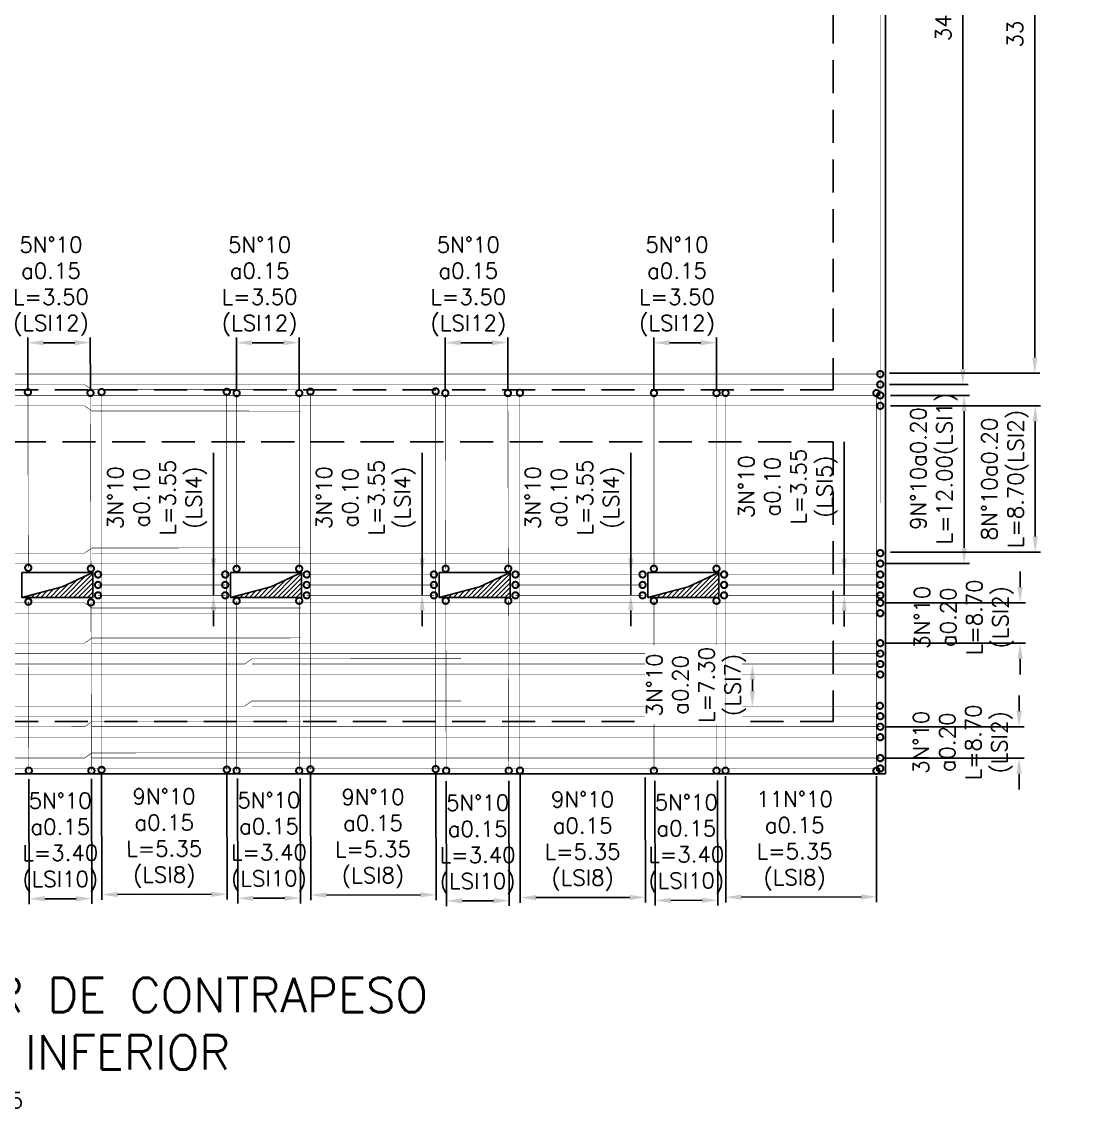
# Model space of a CAD drawing. Header units: metres. Extents: x 1080427 to 1081241, y 976768 to 977288.
# Drawn here: x 1080699.61 to 1080709.88, y 977027.62 to 977038.03 of the extents above; entities that cross this region are included whole.
import ezdxf

# ---------------------------------------------------------------- set-up
doc = ezdxf.new("R2010")
doc.units = ezdxf.units.M
doc.header["$LTSCALE"] = 25.4
doc.linetypes.add('DASHED2', pattern=[0.375, 0.25, -0.125])
doc.linetypes.add('HIDDEN', pattern=[0.375, 0.25, -0.125])
for name, color, linetype in [('CONTRAPESO', 3, 'Continuous'), ('DIMCONTRAPESO', 1, 'Continuous'), ('PROY', 9, 'HIDDEN'), ('REF', 6, 'Continuous'), ('REF H', 6, 'Continuous'), ('REGL175', 7, 'Continuous')]:
    doc.layers.add(name, color=color, linetype=linetype)
doc.layers.add('COTA', color=1, linetype='Continuous', lineweight=30)
doc.styles.add('romans', font='romans.shx')
doc.dimstyles.new('Copy 75', dxfattribs={"dimtxt": 0.15, "dimasz": 0.15, "dimexe": 0.05, "dimexo": 0.05, "dimgap": 0.05, "dimtad": 1, "dimzin": 0, "dimdsep": 46, "dimtxsty": 'romans', "dimcen": 0.002, "dimclrd": 1, "dimclre": 1, "dimclrt": 3, "dimadec": 4, "dimazin": 0, "dimtfac": 1, "dimtofl": 0, "dimtmove": 1, "dimatfit": 3, "dimfxl": 1, "dimtolj": 1, "dimtzin": 0, "dimarcsym": 1})

# ---------------------------------------------------------------- blocks, each defined once
blk = doc.blocks.new('*D385')
at = {"layer": 'Defpoints', "color": 0, "transparency": 16777216}
for p in [(1080707.853, 977044.18), (1080707.876, 977034.667), (1080709.317, 977034.667)]:
    blk.add_point(p, dxfattribs=at)
at = {"layer": 'DIMCONTRAPESO', "color": 1, "lineweight": -2, "transparency": 16777216}
for p, q in [((1080707.903, 977044.18), (1080709.368, 977044.18)), ((1080709.318, 977044.03), (1080709.317, 977034.817)), ((1080707.926, 977034.667), (1080709.367, 977034.667))]:
    blk.add_line(p, q, dxfattribs=at)
at = {"layer": 'DIMCONTRAPESO', "color": 1, "transparency": 16777216}
for points in [[(1080709.293, 977044.03), (1080709.343, 977044.03), (1080709.318, 977044.18)], [(1080709.292, 977034.817), (1080709.342, 977034.817), (1080709.317, 977034.667)]]:
    blk.add_solid(points, dxfattribs=at)
at = {"layer": 'DIMCONTRAPESO', "color": 3, "transparency": 16777216, "insert": (1080709.153, 977039.424), "char_height": 0.15, "attachment_point": 5, "rotation": 89.993, "style": 'romans'}
blk.add_mtext('\\A1;33 N°8 a 0.30 L=12.00 (LSI14)', dxfattribs=at)
blk = doc.blocks.new('*D386')
at = {"layer": 'Defpoints', "color": 0, "transparency": 16777216}
for p in [(1080707.853, 977044.28), (1080707.876, 977034.558), (1080708.628, 977034.558)]:
    blk.add_point(p, dxfattribs=at)
at = {"layer": 'DIMCONTRAPESO', "color": 1, "lineweight": -2, "transparency": 16777216}
for p, q in [((1080707.903, 977044.28), (1080708.679, 977044.28)), ((1080708.629, 977044.13), (1080708.628, 977034.708)), ((1080707.926, 977034.558), (1080708.678, 977034.558))]:
    blk.add_line(p, q, dxfattribs=at)
at = {"layer": 'DIMCONTRAPESO', "color": 1, "transparency": 16777216}
for points in [[(1080708.604, 977044.13), (1080708.654, 977044.13), (1080708.629, 977044.28)], [(1080708.603, 977034.708), (1080708.653, 977034.708), (1080708.628, 977034.558)]]:
    blk.add_solid(points, dxfattribs=at)
at = {"layer": 'DIMCONTRAPESO', "color": 3, "transparency": 16777216, "insert": (1080708.465, 977039.419), "char_height": 0.15, "attachment_point": 5, "rotation": 89.993, "style": 'romans'}
blk.add_mtext('\\A1;34 N°8 a 0.30 L=8.25 (LSI15)', dxfattribs=at)
blk = doc.blocks.new('*D397')
at = {"layer": 'Defpoints', "color": 0, "transparency": 16777216}
for p in [(1080707.837, 977031.279), (1080709.167, 977031.279), (1080707.827, 977030.979)]:
    blk.add_point(p, dxfattribs=at)
at = {"layer": 'DIMCONTRAPESO', "color": 1, "lineweight": -2, "transparency": 16777216}
for p, q in [((1080709.167, 977031.429), (1080709.167, 977031.579)), ((1080707.887, 977031.279), (1080709.217, 977031.279)), ((1080707.877, 977030.979), (1080709.217, 977030.979)), ((1080709.167, 977030.829), (1080709.167, 977030.679))]:
    blk.add_line(p, q, dxfattribs=at)
at = {"layer": 'DIMCONTRAPESO', "color": 1, "transparency": 16777216}
for points in [[(1080709.142, 977031.429), (1080709.192, 977031.429), (1080709.167, 977031.279)], [(1080709.142, 977030.829), (1080709.192, 977030.829), (1080709.167, 977030.979)]]:
    blk.add_solid(points, dxfattribs=at)
at = {"layer": 'DIMCONTRAPESO', "color": 3, "transparency": 16777216, "insert": (1080708.628, 977031.129), "char_height": 0.15, "attachment_point": 5, "rotation": 90, "style": 'romans'}
blk.add_mtext('\\A1;3N°10\\Pa0.20\\PL=8.70\\P(LSI2)', dxfattribs=at)
blk = doc.blocks.new('*D378')
at = {"layer": 'Defpoints', "color": 0, "transparency": 16777216}
for p in [(1080701.446, 977032.743), (1080701.446, 977032.743), (1080701.446, 977032.543)]:
    blk.add_point(p, dxfattribs=at)
at = {"layer": 'DIMCONTRAPESO', "color": 1, "lineweight": -2, "transparency": 16777216}
for p, q in [((1080701.446, 977033.903), (1080701.446, 977032.743)), ((1080701.446, 977032.893), (1080701.446, 977033.043)), ((1080701.446, 977032.543), (1080701.446, 977032.743)), ((1080701.446, 977032.393), (1080701.446, 977032.243))]:
    blk.add_line(p, q, dxfattribs=at)
at = {"layer": 'DIMCONTRAPESO', "color": 1, "transparency": 16777216}
for points in [[(1080701.421, 977032.893), (1080701.471, 977032.893), (1080701.446, 977032.743)], [(1080701.421, 977032.393), (1080701.471, 977032.393), (1080701.446, 977032.543)]]:
    blk.add_solid(points, dxfattribs=at)
at = {"layer": 'DIMCONTRAPESO', "color": 3, "transparency": 16777216, "insert": (1080700.907, 977033.475), "char_height": 0.15, "attachment_point": 5, "rotation": 90, "style": 'romans'}
blk.add_mtext('\\A1;3N°10\\Pa0.10\\PL=3.55\\P(LSI4)', dxfattribs=at)
blk = doc.blocks.new('*D379')
at = {"layer": 'Defpoints', "color": 0, "transparency": 16777216}
for p in [(1080703.446, 977032.743), (1080703.446, 977032.743), (1080703.446, 977032.543)]:
    blk.add_point(p, dxfattribs=at)
at = {"layer": 'DIMCONTRAPESO', "color": 1, "lineweight": -2, "transparency": 16777216}
for p, q in [((1080703.446, 977033.903), (1080703.446, 977032.743)), ((1080703.446, 977032.893), (1080703.446, 977033.043)), ((1080703.446, 977032.543), (1080703.446, 977032.743)), ((1080703.446, 977032.393), (1080703.446, 977032.243))]:
    blk.add_line(p, q, dxfattribs=at)
at = {"layer": 'DIMCONTRAPESO', "color": 1, "transparency": 16777216}
for points in [[(1080703.421, 977032.893), (1080703.471, 977032.893), (1080703.446, 977032.743)], [(1080703.421, 977032.393), (1080703.471, 977032.393), (1080703.446, 977032.543)]]:
    blk.add_solid(points, dxfattribs=at)
at = {"layer": 'DIMCONTRAPESO', "color": 3, "transparency": 16777216, "insert": (1080702.907, 977033.475), "char_height": 0.15, "attachment_point": 5, "rotation": 90, "style": 'romans'}
blk.add_mtext('\\A1;3N°10\\Pa0.10\\PL=3.55\\P(LSI4)', dxfattribs=at)
blk = doc.blocks.new('*D380')
at = {"layer": 'Defpoints', "color": 0, "transparency": 16777216}
for p in [(1080705.446, 977032.743), (1080705.446, 977032.743), (1080705.446, 977032.543)]:
    blk.add_point(p, dxfattribs=at)
at = {"layer": 'DIMCONTRAPESO', "color": 1, "lineweight": -2, "transparency": 16777216}
for p, q in [((1080705.446, 977033.903), (1080705.446, 977032.743)), ((1080705.446, 977032.893), (1080705.446, 977033.043)), ((1080705.446, 977032.543), (1080705.446, 977032.743)), ((1080705.446, 977032.393), (1080705.446, 977032.243))]:
    blk.add_line(p, q, dxfattribs=at)
at = {"layer": 'DIMCONTRAPESO', "color": 1, "transparency": 16777216}
for points in [[(1080705.421, 977032.893), (1080705.471, 977032.893), (1080705.446, 977032.743)], [(1080705.421, 977032.393), (1080705.471, 977032.393), (1080705.446, 977032.543)]]:
    blk.add_solid(points, dxfattribs=at)
at = {"layer": 'DIMCONTRAPESO', "color": 3, "transparency": 16777216, "insert": (1080704.907, 977033.475), "char_height": 0.15, "attachment_point": 5, "rotation": 90, "style": 'romans'}
blk.add_mtext('\\A1;3N°10\\Pa0.10\\PL=3.55\\P(LSI4)', dxfattribs=at)
blk = doc.blocks.new('*D381')
at = {"layer": 'Defpoints', "color": 0, "transparency": 16777216}
for p in [(1080707.492, 977032.738), (1080707.492, 977032.738), (1080707.492, 977032.538)]:
    blk.add_point(p, dxfattribs=at)
at = {"layer": 'DIMCONTRAPESO', "color": 1, "lineweight": -2, "transparency": 16777216}
for p, q in [((1080707.492, 977034.008), (1080707.492, 977032.738)), ((1080707.492, 977032.888), (1080707.492, 977033.038)), ((1080707.492, 977032.538), (1080707.492, 977032.738)), ((1080707.492, 977032.388), (1080707.492, 977032.238))]:
    blk.add_line(p, q, dxfattribs=at)
at = {"layer": 'DIMCONTRAPESO', "color": 1, "transparency": 16777216}
for points in [[(1080707.467, 977032.888), (1080707.517, 977032.888), (1080707.492, 977032.738)], [(1080707.467, 977032.388), (1080707.517, 977032.388), (1080707.492, 977032.538)]]:
    blk.add_solid(points, dxfattribs=at)
at = {"layer": 'DIMCONTRAPESO', "color": 3, "transparency": 16777216, "insert": (1080706.953, 977033.579), "char_height": 0.15, "attachment_point": 5, "rotation": 90, "style": 'romans'}
blk.add_mtext('\\A1;3N°10\\Pa0.10\\PL=3.55\\P(LSI5)', dxfattribs=at)
blk = doc.blocks.new('*D383')
at = {"layer": 'Defpoints', "color": 0, "transparency": 16777216}
for p in [(1080706.611, 977031.88), (1080706.611, 977031.88), (1080706.611, 977031.47)]:
    blk.add_point(p, dxfattribs=at)
at = {"layer": 'DIMCONTRAPESO', "color": 1, "lineweight": -2, "transparency": 16777216}
for p, q in [((1080706.661, 977031.88), (1080706.661, 977031.88)), ((1080706.611, 977031.62), (1080706.611, 977031.73))]:
    blk.add_line(p, q, dxfattribs=at)
at = {"layer": 'DIMCONTRAPESO', "color": 3, "transparency": 16777216, "insert": (1080706.072, 977031.68), "char_height": 0.15, "attachment_point": 5, "rotation": 90, "style": 'romans', "bg_fill": 3, "box_fill_scale": 1.1, "bg_fill_color": 256, "bg_fill_true_color": 13158600, "bg_fill_transparency": 0}
blk.add_mtext('\\A1;3N°10\\Pa0.20\\PL=7.30\\P(LSI7)', dxfattribs=at)
at = {"layer": 'DIMCONTRAPESO', "color": 1, "transparency": 16777216}
for points in [[(1080706.586, 977031.73), (1080706.636, 977031.73), (1080706.611, 977031.88)], [(1080706.586, 977031.62), (1080706.636, 977031.62), (1080706.611, 977031.47)]]:
    blk.add_solid(points, dxfattribs=at)
blk = doc.blocks.new('*D384')
at = {"layer": 'Defpoints', "color": 0, "transparency": 16777216}
for p in [(1080707.846, 977032.467), (1080709.177, 977032.467), (1080707.837, 977032.08)]:
    blk.add_point(p, dxfattribs=at)
at = {"layer": 'DIMCONTRAPESO', "color": 1, "lineweight": -2, "transparency": 16777216}
for p, q in [((1080709.177, 977032.617), (1080709.177, 977032.767)), ((1080707.896, 977032.467), (1080709.227, 977032.467)), ((1080707.887, 977032.08), (1080709.227, 977032.08)), ((1080709.177, 977031.93), (1080709.177, 977031.78))]:
    blk.add_line(p, q, dxfattribs=at)
at = {"layer": 'DIMCONTRAPESO', "color": 1, "transparency": 16777216}
for points in [[(1080709.152, 977032.617), (1080709.202, 977032.617), (1080709.177, 977032.467)], [(1080709.152, 977031.93), (1080709.202, 977031.93), (1080709.177, 977032.08)]]:
    blk.add_solid(points, dxfattribs=at)
at = {"layer": 'DIMCONTRAPESO', "color": 3, "transparency": 16777216, "insert": (1080708.638, 977032.328), "char_height": 0.15, "attachment_point": 5, "rotation": 90, "style": 'romans'}
blk.add_mtext('\\A1;3N°10\\Pa0.20\\PL=8.70\\P(LSI2)', dxfattribs=at)
blk = doc.blocks.new('*D375')
at = {"layer": 'Defpoints', "color": 0, "transparency": 16777216}
for p in [(1080707.886, 977034.353), (1080709.322, 977034.353), (1080707.886, 977032.952)]:
    blk.add_point(p, dxfattribs=at)
at = {"layer": 'DIMCONTRAPESO', "color": 1, "lineweight": -2, "transparency": 16777216}
for p, q in [((1080707.936, 977034.353), (1080709.372, 977034.353)), ((1080709.322, 977033.102), (1080709.322, 977034.203)), ((1080707.936, 977032.952), (1080709.372, 977032.952))]:
    blk.add_line(p, q, dxfattribs=at)
at = {"layer": 'DIMCONTRAPESO', "color": 1, "transparency": 16777216}
for points in [[(1080709.297, 977034.203), (1080709.347, 977034.203), (1080709.322, 977034.353)], [(1080709.297, 977033.102), (1080709.347, 977033.102), (1080709.322, 977032.952)]]:
    blk.add_solid(points, dxfattribs=at)
at = {"layer": 'DIMCONTRAPESO', "color": 3, "transparency": 16777216, "insert": (1080709.033, 977033.653), "char_height": 0.15, "attachment_point": 5, "rotation": 89.993, "style": 'romans'}
blk.add_mtext('\\A1;8N°10a0.20\\PL=8.70(LSI2)', dxfattribs=at)
blk = doc.blocks.new('*D376')
at = {"layer": 'Defpoints', "color": 0, "transparency": 16777216}
for p in [(1080707.886, 977034.453), (1080708.641, 977034.453), (1080707.837, 977032.842)]:
    blk.add_point(p, dxfattribs=at)
at = {"layer": 'DIMCONTRAPESO', "color": 1, "lineweight": -2, "transparency": 16777216}
for p, q in [((1080707.936, 977034.453), (1080708.691, 977034.453)), ((1080708.641, 977032.992), (1080708.641, 977034.303)), ((1080707.887, 977032.842), (1080708.691, 977032.842))]:
    blk.add_line(p, q, dxfattribs=at)
at = {"layer": 'DIMCONTRAPESO', "color": 1, "transparency": 16777216}
for points in [[(1080708.616, 977034.303), (1080708.666, 977034.303), (1080708.641, 977034.453)], [(1080708.616, 977032.992), (1080708.666, 977032.992), (1080708.641, 977032.842)]]:
    blk.add_solid(points, dxfattribs=at)
at = {"layer": 'DIMCONTRAPESO', "color": 3, "transparency": 16777216, "insert": (1080708.352, 977033.753), "char_height": 0.15, "attachment_point": 5, "rotation": 89.993, "style": 'romans'}
blk.add_mtext('\\A1;9N°10a0.20\\PL=12.00(LSI1)', dxfattribs=at)
blk = doc.blocks.new('*D527')
at = {"layer": 'Defpoints', "color": 0, "transparency": 16777216}
for p in [(1080699.676, 977030.828), (1080700.276, 977030.829), (1080700.279, 977029.632)]:
    blk.add_point(p, dxfattribs=at)
at = {"layer": 'DIMCONTRAPESO', "color": 1, "lineweight": -2, "transparency": 16777216}
for p, q in [((1080699.677, 977030.778), (1080699.679, 977029.58)), ((1080700.277, 977030.779), (1080700.279, 977029.582)), ((1080699.829, 977029.631), (1080700.129, 977029.631))]:
    blk.add_line(p, q, dxfattribs=at)
at = {"layer": 'DIMCONTRAPESO', "color": 1, "transparency": 16777216}
for points in [[(1080699.829, 977029.656), (1080699.829, 977029.606), (1080699.679, 977029.63)], [(1080700.129, 977029.656), (1080700.129, 977029.606), (1080700.279, 977029.632)]]:
    blk.add_solid(points, dxfattribs=at)
at = {"layer": 'DIMCONTRAPESO', "color": 3, "transparency": 16777216, "insert": (1080699.978, 977030.17), "char_height": 0.15, "attachment_point": 5, "rotation": 0.1336, "style": 'romans'}
blk.add_mtext('\\A1;5N°10\\Pa0.15\\PL=3.40\\P(LSI10)', dxfattribs=at)
blk = doc.blocks.new('*D528')
at = {"layer": 'Defpoints', "color": 0, "transparency": 16777216}
for p in [(1080701.676, 977030.833), (1080702.276, 977030.833), (1080702.279, 977029.636)]:
    blk.add_point(p, dxfattribs=at)
at = {"layer": 'DIMCONTRAPESO', "color": 1, "lineweight": -2, "transparency": 16777216}
for p, q in [((1080701.677, 977030.783), (1080701.679, 977029.585)), ((1080702.277, 977030.783), (1080702.279, 977029.586)), ((1080701.829, 977029.635), (1080702.129, 977029.636))]:
    blk.add_line(p, q, dxfattribs=at)
at = {"layer": 'DIMCONTRAPESO', "color": 1, "transparency": 16777216}
for points in [[(1080701.829, 977029.66), (1080701.829, 977029.61), (1080701.679, 977029.635)], [(1080702.129, 977029.661), (1080702.129, 977029.611), (1080702.279, 977029.636)]]:
    blk.add_solid(points, dxfattribs=at)
at = {"layer": 'DIMCONTRAPESO', "color": 3, "transparency": 16777216, "insert": (1080701.978, 977030.175), "char_height": 0.15, "attachment_point": 5, "rotation": 0.1336, "style": 'romans'}
blk.add_mtext('\\A1;5N°10\\Pa0.15\\PL=3.40\\P(LSI10)', dxfattribs=at)
blk = doc.blocks.new('*D529')
at = {"layer": 'Defpoints', "color": 0, "transparency": 16777216}
for p in [(1080703.676, 977030.808), (1080704.276, 977030.809), (1080704.279, 977029.612)]:
    blk.add_point(p, dxfattribs=at)
at = {"layer": 'DIMCONTRAPESO', "color": 1, "lineweight": -2, "transparency": 16777216}
for p, q in [((1080703.677, 977030.758), (1080703.679, 977029.56)), ((1080704.277, 977030.759), (1080704.279, 977029.562)), ((1080703.829, 977029.61), (1080704.129, 977029.611))]:
    blk.add_line(p, q, dxfattribs=at)
at = {"layer": 'DIMCONTRAPESO', "color": 1, "transparency": 16777216}
for points in [[(1080703.829, 977029.635), (1080703.829, 977029.585), (1080703.679, 977029.61)], [(1080704.129, 977029.636), (1080704.129, 977029.586), (1080704.279, 977029.612)]]:
    blk.add_solid(points, dxfattribs=at)
at = {"layer": 'DIMCONTRAPESO', "color": 3, "transparency": 16777216, "insert": (1080703.978, 977030.15), "char_height": 0.15, "attachment_point": 5, "rotation": 0.1336, "style": 'romans'}
blk.add_mtext('\\A1;5N°10\\Pa0.15\\PL=3.40\\P(LSI10)', dxfattribs=at)
blk = doc.blocks.new('*D530')
at = {"layer": 'Defpoints', "color": 0, "transparency": 16777216}
for p in [(1080705.676, 977030.812), (1080706.276, 977030.813), (1080706.279, 977029.616)]:
    blk.add_point(p, dxfattribs=at)
at = {"layer": 'DIMCONTRAPESO', "color": 1, "lineweight": -2, "transparency": 16777216}
for p, q in [((1080705.677, 977030.762), (1080705.679, 977029.565)), ((1080706.277, 977030.763), (1080706.279, 977029.566)), ((1080705.829, 977029.615), (1080706.129, 977029.616))]:
    blk.add_line(p, q, dxfattribs=at)
at = {"layer": 'DIMCONTRAPESO', "color": 1, "transparency": 16777216}
for points in [[(1080705.829, 977029.64), (1080705.829, 977029.59), (1080705.679, 977029.615)], [(1080706.129, 977029.641), (1080706.129, 977029.591), (1080706.279, 977029.616)]]:
    blk.add_solid(points, dxfattribs=at)
at = {"layer": 'DIMCONTRAPESO', "color": 3, "transparency": 16777216, "insert": (1080705.978, 977030.155), "char_height": 0.15, "attachment_point": 5, "rotation": 0.1336, "style": 'romans'}
blk.add_mtext('\\A1;5N°10\\Pa0.15\\PL=3.40\\P(LSI10)', dxfattribs=at)
blk = doc.blocks.new('*D531')
at = {"layer": 'Defpoints', "color": 0, "transparency": 16777216}
for p in [(1080700.374, 977030.898), (1080701.574, 977030.873), (1080701.577, 977029.673)]:
    blk.add_point(p, dxfattribs=at)
at = {"layer": 'DIMCONTRAPESO', "color": 1, "lineweight": -2, "transparency": 16777216}
for p, q in [((1080700.374, 977030.848), (1080700.377, 977029.62)), ((1080701.574, 977030.823), (1080701.577, 977029.623)), ((1080700.527, 977029.671), (1080701.427, 977029.673))]:
    blk.add_line(p, q, dxfattribs=at)
at = {"layer": 'DIMCONTRAPESO', "color": 1, "transparency": 16777216}
for points in [[(1080700.527, 977029.696), (1080700.527, 977029.646), (1080700.377, 977029.67)], [(1080701.427, 977029.698), (1080701.427, 977029.648), (1080701.577, 977029.673)]]:
    blk.add_solid(points, dxfattribs=at)
at = {"layer": 'DIMCONTRAPESO', "color": 3, "transparency": 16777216, "insert": (1080700.974, 977030.211), "char_height": 0.15, "attachment_point": 5, "rotation": 0.1336, "style": 'romans'}
blk.add_mtext('\\A1;9N°10\\Pa0.15\\PL=5.35\\P(LSI8)', dxfattribs=at)
blk = doc.blocks.new('*D532')
at = {"layer": 'Defpoints', "color": 0, "transparency": 16777216}
for p in [(1080702.376, 977030.893), (1080703.576, 977030.868), (1080703.579, 977029.668)]:
    blk.add_point(p, dxfattribs=at)
at = {"layer": 'DIMCONTRAPESO', "color": 1, "lineweight": -2, "transparency": 16777216}
for p, q in [((1080702.376, 977030.843), (1080702.379, 977029.616)), ((1080703.576, 977030.818), (1080703.579, 977029.618)), ((1080702.528, 977029.666), (1080703.429, 977029.668))]:
    blk.add_line(p, q, dxfattribs=at)
at = {"layer": 'DIMCONTRAPESO', "color": 1, "transparency": 16777216}
for points in [[(1080702.528, 977029.691), (1080702.529, 977029.641), (1080702.378, 977029.666)], [(1080703.429, 977029.693), (1080703.429, 977029.643), (1080703.579, 977029.668)]]:
    blk.add_solid(points, dxfattribs=at)
at = {"layer": 'DIMCONTRAPESO', "color": 3, "transparency": 16777216, "insert": (1080702.975, 977030.206), "char_height": 0.15, "attachment_point": 5, "rotation": 0.1336, "style": 'romans'}
blk.add_mtext('\\A1;9N°10\\Pa0.15\\PL=5.35\\P(LSI8)', dxfattribs=at)
blk = doc.blocks.new('*D533')
at = {"layer": 'Defpoints', "color": 0, "transparency": 16777216}
for p in [(1080704.384, 977030.869), (1080705.584, 977030.843), (1080705.587, 977029.644)]:
    blk.add_point(p, dxfattribs=at)
at = {"layer": 'DIMCONTRAPESO', "color": 1, "lineweight": -2, "transparency": 16777216}
for p, q in [((1080704.384, 977030.819), (1080704.387, 977029.591)), ((1080705.584, 977030.793), (1080705.587, 977029.594)), ((1080704.537, 977029.641), (1080705.437, 977029.643))]:
    blk.add_line(p, q, dxfattribs=at)
at = {"layer": 'DIMCONTRAPESO', "color": 1, "transparency": 16777216}
for points in [[(1080704.537, 977029.666), (1080704.537, 977029.616), (1080704.387, 977029.641)], [(1080705.437, 977029.668), (1080705.437, 977029.618), (1080705.587, 977029.644)]]:
    blk.add_solid(points, dxfattribs=at)
at = {"layer": 'DIMCONTRAPESO', "color": 3, "transparency": 16777216, "insert": (1080704.984, 977030.182), "char_height": 0.15, "attachment_point": 5, "rotation": 0.1336, "style": 'romans'}
blk.add_mtext('\\A1;9N°10\\Pa0.15\\PL=5.35\\P(LSI8)', dxfattribs=at)
blk = doc.blocks.new('*D534')
at = {"layer": 'Defpoints', "color": 0, "transparency": 16777216}
for p in [(1080706.354, 977030.854), (1080707.799, 977030.856), (1080707.802, 977029.649)]:
    blk.add_point(p, dxfattribs=at)
at = {"layer": 'DIMCONTRAPESO', "color": 1, "lineweight": -2, "transparency": 16777216}
for p, q in [((1080706.354, 977030.804), (1080706.357, 977029.595)), ((1080707.799, 977030.806), (1080707.802, 977029.599)), ((1080706.507, 977029.646), (1080707.652, 977029.648))]:
    blk.add_line(p, q, dxfattribs=at)
at = {"layer": 'DIMCONTRAPESO', "color": 1, "transparency": 16777216}
for points in [[(1080706.507, 977029.671), (1080706.507, 977029.621), (1080706.357, 977029.645)], [(1080707.652, 977029.673), (1080707.652, 977029.623), (1080707.802, 977029.649)]]:
    blk.add_solid(points, dxfattribs=at)
at = {"layer": 'DIMCONTRAPESO', "color": 3, "transparency": 16777216, "insert": (1080707.016, 977030.186), "char_height": 0.15, "attachment_point": 5, "rotation": 0.1336, "style": 'romans'}
blk.add_mtext('\\A1;11N°10\\Pa0.15\\PL=5.35\\P(LSI8)', dxfattribs=at)
blk = doc.blocks.new('*D535')
at = {"layer": 'Defpoints', "color": 0, "transparency": 16777216}
for p in [(1080700.266, 977034.96), (1080699.668, 977034.447), (1080700.268, 977034.449)]:
    blk.add_point(p, dxfattribs=at)
at = {"layer": 'DIMCONTRAPESO', "color": 1, "lineweight": -2, "transparency": 16777216}
for p, q in [((1080699.667, 977034.497), (1080699.666, 977035.008)), ((1080699.816, 977034.959), (1080700.116, 977034.959)), ((1080700.267, 977034.499), (1080700.266, 977035.01))]:
    blk.add_line(p, q, dxfattribs=at)
at = {"layer": 'DIMCONTRAPESO', "color": 1, "transparency": 16777216}
for points in [[(1080699.816, 977034.984), (1080699.816, 977034.934), (1080699.666, 977034.958)], [(1080700.116, 977034.984), (1080700.116, 977034.934), (1080700.266, 977034.96)]]:
    blk.add_solid(points, dxfattribs=at)
at = {"layer": 'DIMCONTRAPESO', "color": 3, "transparency": 16777216, "insert": (1080699.889, 977035.498), "char_height": 0.15, "attachment_point": 5, "rotation": 0.1336, "style": 'romans'}
blk.add_mtext('\\A1;5N°10\\Pa0.15\\PL=3.50\\P(LSI12)', dxfattribs=at)
blk = doc.blocks.new('*D536')
at = {"layer": 'Defpoints', "color": 0, "transparency": 16777216}
for p in [(1080702.266, 977034.96), (1080701.668, 977034.447), (1080702.268, 977034.449)]:
    blk.add_point(p, dxfattribs=at)
at = {"layer": 'DIMCONTRAPESO', "color": 1, "lineweight": -2, "transparency": 16777216}
for p, q in [((1080701.667, 977034.497), (1080701.666, 977035.008)), ((1080701.816, 977034.959), (1080702.116, 977034.959)), ((1080702.267, 977034.499), (1080702.266, 977035.01))]:
    blk.add_line(p, q, dxfattribs=at)
at = {"layer": 'DIMCONTRAPESO', "color": 1, "transparency": 16777216}
for points in [[(1080701.816, 977034.984), (1080701.816, 977034.934), (1080701.666, 977034.958)], [(1080702.116, 977034.984), (1080702.116, 977034.934), (1080702.266, 977034.96)]]:
    blk.add_solid(points, dxfattribs=at)
at = {"layer": 'DIMCONTRAPESO', "color": 3, "transparency": 16777216, "insert": (1080701.889, 977035.498), "char_height": 0.15, "attachment_point": 5, "rotation": 0.1336, "style": 'romans'}
blk.add_mtext('\\A1;5N°10\\Pa0.15\\PL=3.50\\P(LSI12)', dxfattribs=at)
blk = doc.blocks.new('*D537')
at = {"layer": 'Defpoints', "color": 0, "transparency": 16777216}
for p in [(1080704.266, 977034.96), (1080703.668, 977034.447), (1080704.268, 977034.449)]:
    blk.add_point(p, dxfattribs=at)
at = {"layer": 'DIMCONTRAPESO', "color": 1, "lineweight": -2, "transparency": 16777216}
for p, q in [((1080703.667, 977034.497), (1080703.666, 977035.008)), ((1080703.816, 977034.959), (1080704.116, 977034.959)), ((1080704.267, 977034.499), (1080704.266, 977035.01))]:
    blk.add_line(p, q, dxfattribs=at)
at = {"layer": 'DIMCONTRAPESO', "color": 1, "transparency": 16777216}
for points in [[(1080703.816, 977034.984), (1080703.816, 977034.934), (1080703.666, 977034.958)], [(1080704.116, 977034.984), (1080704.116, 977034.934), (1080704.266, 977034.96)]]:
    blk.add_solid(points, dxfattribs=at)
at = {"layer": 'DIMCONTRAPESO', "color": 3, "transparency": 16777216, "insert": (1080703.889, 977035.498), "char_height": 0.15, "attachment_point": 5, "rotation": 0.1336, "style": 'romans'}
blk.add_mtext('\\A1;5N°10\\Pa0.15\\PL=3.50\\P(LSI12)', dxfattribs=at)
blk = doc.blocks.new('*D538')
at = {"layer": 'Defpoints', "color": 0, "transparency": 16777216}
for p in [(1080706.266, 977034.96), (1080705.668, 977034.447), (1080706.268, 977034.449)]:
    blk.add_point(p, dxfattribs=at)
at = {"layer": 'DIMCONTRAPESO', "color": 1, "lineweight": -2, "transparency": 16777216}
for p, q in [((1080705.667, 977034.497), (1080705.666, 977035.008)), ((1080705.816, 977034.959), (1080706.116, 977034.959)), ((1080706.267, 977034.499), (1080706.266, 977035.01))]:
    blk.add_line(p, q, dxfattribs=at)
at = {"layer": 'DIMCONTRAPESO', "color": 1, "transparency": 16777216}
for points in [[(1080705.816, 977034.984), (1080705.816, 977034.934), (1080705.666, 977034.958)], [(1080706.116, 977034.984), (1080706.116, 977034.934), (1080706.266, 977034.96)]]:
    blk.add_solid(points, dxfattribs=at)
at = {"layer": 'DIMCONTRAPESO', "color": 3, "transparency": 16777216, "insert": (1080705.889, 977035.498), "char_height": 0.15, "attachment_point": 5, "rotation": 0.1336, "style": 'romans'}
blk.add_mtext('\\A1;5N°10\\Pa0.15\\PL=3.50\\P(LSI12)', dxfattribs=at)
blk = doc.blocks.new('A$C17240F3A')
at = {"layer": 'REF', "ltscale": 0.1, "const_width": 0.06}
for points in [[(0.01, 3.639, -1), (0.029, 3.639, -1)], [(0.01, 0.019, -1), (0.029, 0.019, -1)]]:
    blk.add_lwpolyline(points, format="xyb", close=True, dxfattribs=at)
at = {"layer": 'REF', "ltscale": 0.1, "const_width": 0.005}
blk.add_lwpolyline([(0.019, 3.628), (0.019, 0.019)], dxfattribs=at)

msp = doc.modelspace()

# ---------------------------------------------------------------- hatches: boundary and pattern name
at = {"layer": 'DIMCONTRAPESO'}
h = msp.add_hatch(dxfattribs=at)
h.set_pattern_fill('ANSI31', color=9, scale=0.01)
h.set_pattern_definition([(45, (38.467228, -1.409355), (-0.0224506403027, 0.0224506403027), [])])
h.paths.add_polyline_path([(1080700.290131, 977032.517882), (1080699.60881, 977032.517882), (1080699.99524, 977032.619876), (1080700.290131, 977032.757882)])
h = msp.add_hatch(dxfattribs=at)
h.set_pattern_fill('ANSI31', color=9, scale=0.01)
h.set_pattern_definition([(45, (40.467228, -1.409355), (-0.0224506403027, 0.0224506403027), [])])
h.paths.add_polyline_path([(1080702.290131, 977032.517882), (1080701.60881, 977032.517882), (1080701.99524, 977032.619876), (1080702.290131, 977032.757882)])
h = msp.add_hatch(dxfattribs=at)
h.set_pattern_fill('ANSI31', color=9, scale=0.01)
h.set_pattern_definition([(45, (42.467228, -1.409355), (-0.0224506403027, 0.0224506403027), [])])
h.paths.add_polyline_path([(1080704.290131, 977032.517882), (1080703.60881, 977032.517882), (1080703.99524, 977032.619876), (1080704.290131, 977032.757882)])
h = msp.add_hatch(dxfattribs=at)
h.set_pattern_fill('ANSI31', color=9, scale=0.01)
h.set_pattern_definition([(45, (44.467228, -1.409355), (-0.0224506403027, 0.0224506403027), [])])
h.paths.add_polyline_path([(1080706.290131, 977032.517882), (1080705.60881, 977032.517882), (1080705.99524, 977032.619876), (1080706.290131, 977032.757882)])

# ---------------------------------------------------------------- linework, layer by layer
at = {"layer": 'CONTRAPESO'}
for points in [[(1080690.883842, 977048.00955), (1080707.886572, 977048.00955), (1080707.886572, 977030.827608), (1080690.883842, 977030.828608)], [(1080699.60881, 977032.757882), (1080700.290131, 977032.757608), (1080700.290131, 977032.517608), (1080699.60881, 977032.517882)], [(1080701.60881, 977032.757882), (1080702.290131, 977032.757608), (1080702.290131, 977032.517608), (1080701.60881, 977032.517882)], [(1080703.60881, 977032.757882), (1080704.290131, 977032.757608), (1080704.290131, 977032.517608), (1080703.60881, 977032.517882)], [(1080705.60881, 977032.757882), (1080706.290131, 977032.757608), (1080706.290131, 977032.517608), (1080705.60881, 977032.517882)]]:
    msp.add_lwpolyline(points, close=True, dxfattribs=at)
at = {"layer": 'DIMCONTRAPESO', "color": 2}
for points in [[(1080699.60881, 977032.517882), (1080699.99524, 977032.619876), (1080700.290131, 977032.757608)], [(1080701.60881, 977032.517882), (1080701.99524, 977032.619876), (1080702.290131, 977032.757608)], [(1080703.60881, 977032.517882), (1080703.99524, 977032.619876), (1080704.290131, 977032.757608)], [(1080705.60881, 977032.517882), (1080705.99524, 977032.619876), (1080706.290131, 977032.757608)]]:
    msp.add_lwpolyline(points, dxfattribs=at)
at = {"layer": 'PROY', "color": 252, "ltscale": 0.05}
msp.add_lwpolyline([(1080691.426572, 977034.508608), (1080691.426572, 977044.334456), (1080707.386572, 977044.334456), (1080707.386572, 977034.508608)], close=True, dxfattribs=at)
at = {"layer": 'PROY', "color": 252, "linetype": 'DASHED2', "ltscale": 0.05}
msp.add_lwpolyline([(1080707.386572, 977031.328108), (1080707.386572, 977031.328108), (1080691.426572, 977031.328108), (1080691.426572, 977034.008608), (1080707.386572, 977034.008608), (1080707.386572, 977031.328108)], dxfattribs=at)
at = {"layer": 'REF', "ltscale": 0.1, "const_width": 0.005}
for points in [[(1080707.835315, 977045.422579), (1080707.835315, 977033.422579)], [(1080699.667612, 977034.473217), (1080699.671675, 977032.801865)], [(1080700.267611, 977034.466212), (1080700.271673, 977032.79486)], [(1080701.66815, 977034.463619), (1080701.668151, 977032.792262)], [(1080702.26815, 977034.464599), (1080702.268151, 977032.793242)], [(1080703.667654, 977034.464599), (1080703.671716, 977032.793247)], [(1080704.2676, 977034.464599), (1080704.271663, 977032.793247)], [(1080705.667568, 977034.464599), (1080705.667558, 977032.793242)], [(1080706.267567, 977034.464599), (1080706.267556, 977032.793242)], [(1080699.672655, 977032.476949), (1080699.676426, 977030.857814)], [(1080700.272654, 977032.469944), (1080700.276407, 977030.857814)], [(1080701.668293, 977032.485122), (1080701.668177, 977030.857814)], [(1080702.268293, 977032.486102), (1080702.268177, 977030.857814)], [(1080703.672696, 977032.486108), (1080703.676446, 977030.857814)], [(1080704.272643, 977032.486108), (1080704.276393, 977030.857814)], [(1080705.667698, 977032.486102), (1080705.667572, 977030.857814)], [(1080706.267696, 977032.486102), (1080706.26757, 977030.857814)]]:
    msp.add_lwpolyline(points, dxfattribs=at)
at = {"layer": 'REF', "ltscale": 0.1, "const_width": 0.06}
for points in [[(1080699.65806, 977034.484674, -1), (1080699.67711, 977034.484718, -1)], [(1080700.258059, 977034.477669, -1), (1080700.277109, 977034.477713, -1)], [(1080701.658626, 977034.475099, -1), (1080701.677676, 977034.475097, -1)], [(1080702.258626, 977034.476079, -1), (1080702.277676, 977034.476077, -1)], [(1080703.658101, 977034.476056, -1), (1080703.677151, 977034.4761, -1)], [(1080704.258048, 977034.476056, -1), (1080704.277098, 977034.4761, -1)], [(1080705.658044, 977034.476079, -1), (1080705.677094, 977034.476077, -1)], [(1080706.258042, 977034.476079, -1), (1080706.277092, 977034.476077, -1)], [(1080699.661617, 977032.801724, -1), (1080699.680667, 977032.801768, -1)], [(1080700.261615, 977032.794719, -1), (1080700.280665, 977032.794763, -1)], [(1080701.658092, 977032.792145, -1), (1080701.677142, 977032.792144, -1)], [(1080702.258092, 977032.793126, -1), (1080702.277142, 977032.793124, -1)], [(1080703.661658, 977032.793106, -1), (1080703.680708, 977032.79315, -1)], [(1080704.261605, 977032.793106, -1), (1080704.280654, 977032.79315, -1)], [(1080705.6575, 977032.793126, -1), (1080705.67655, 977032.793124, -1)], [(1080706.257498, 977032.793126, -1), (1080706.276548, 977032.793124, -1)], [(1080703.54923, 977032.737886, 1), (1080703.56828, 977032.737886, 1)], [(1080703.54923, 977032.637886, 1), (1080703.56828, 977032.637886, 1)], [(1080699.662597, 977032.476821, -1), (1080699.681647, 977032.476865, -1)], [(1080701.658235, 977032.485018, -1), (1080701.677285, 977032.485016, -1)], [(1080702.258235, 977032.485998, -1), (1080702.277285, 977032.485996, -1)], [(1080703.54923, 977032.537886, 1), (1080703.56828, 977032.537886, 1)], [(1080703.662638, 977032.48598, -1), (1080703.681688, 977032.486025, -1)], [(1080704.262585, 977032.48598, -1), (1080704.281635, 977032.486025, -1)], [(1080705.65764, 977032.485998, -1), (1080705.67669, 977032.485996, -1)], [(1080706.257638, 977032.485998, -1), (1080706.276688, 977032.485996, -1)], [(1080700.262596, 977032.469816, -1), (1080700.281646, 977032.46986, -1)], [(1080699.666884, 977030.857791, -1), (1080699.685934, 977030.857836, -1)], [(1080700.266883, 977030.857791, -1), (1080700.285932, 977030.857836, -1)], [(1080701.658652, 977030.857814, -1), (1080701.677702, 977030.857813, -1)], [(1080702.258116, 977030.857814, -1), (1080702.277166, 977030.857813, -1)], [(1080703.666922, 977030.857791, -1), (1080703.685971, 977030.857836, -1)], [(1080704.266868, 977030.857791, -1), (1080704.285918, 977030.857836, -1)], [(1080705.657511, 977030.857815, -1), (1080705.676561, 977030.857813, -1)], [(1080706.257509, 977030.857815, -1), (1080706.276559, 977030.857813, -1)]]:
    msp.add_lwpolyline(points, format="xyb", close=True, dxfattribs=at)
at = {"layer": 'REF H', "ltscale": 0.1, "const_width": 0.005}
for points in [[(1080696.734863, 977034.658362), (1080707.836572, 977034.658362)], [(1080702.285258, 977034.507925), (1080700.281679, 977034.508453), (1080700.210787, 977034.558359), (1080690.936051, 977034.558924)], [(1080700.281679, 977034.558362), (1080707.836572, 977034.558362)], [(1080696.486572, 977034.453897), (1080707.836572, 977034.453897)], [(1080702.285258, 977034.30346), (1080700.281679, 977034.303988), (1080700.210787, 977034.353894), (1080690.936051, 977034.354459)], [(1080700.281679, 977034.353897), (1080707.836572, 977034.353897)], [(1080702.285454, 977032.99287), (1080700.281875, 977032.992342), (1080700.210983, 977032.942436), (1080690.935886, 977032.942363)], [(1080700.281875, 977032.942433), (1080707.836768, 977032.942433)], [(1080696.486768, 977032.842433), (1080707.836768, 977032.842433)], [(1080700.340131, 977032.737882), (1080701.55881, 977032.737882)], [(1080702.340131, 977032.737882), (1080703.55881, 977032.737882)], [(1080704.340131, 977032.737882), (1080705.55881, 977032.737882)], [(1080706.354296, 977032.737882), (1080707.836572, 977032.737882)], [(1080700.340131, 977032.637882), (1080701.55881, 977032.637882)], [(1080702.340131, 977032.637882), (1080703.55881, 977032.637882)], [(1080704.340131, 977032.637882), (1080705.55881, 977032.637882)], [(1080706.354296, 977032.637882), (1080707.836572, 977032.637882)], [(1080700.340131, 977032.537882), (1080701.55881, 977032.537882)], [(1080702.340131, 977032.537882), (1080703.55881, 977032.537882)], [(1080704.340131, 977032.537882), (1080705.55881, 977032.537882)], [(1080706.354296, 977032.537882), (1080707.836572, 977032.537882)], [(1080702.285258, 977032.417202), (1080700.281679, 977032.416675), (1080700.210787, 977032.466768), (1080690.936051, 977032.466204)], [(1080700.281679, 977032.466766), (1080707.836572, 977032.466766)], [(1080696.486572, 977032.366766), (1080707.836572, 977032.366766)], [(1080702.285258, 977032.130143), (1080700.281679, 977032.129615), (1080700.210787, 977032.079709), (1080690.936051, 977032.079144)], [(1080700.281631, 977032.079706), (1080707.836524, 977032.079706)], [(1080703.81994, 977031.930546), (1080701.816362, 977031.930019), (1080701.745469, 977031.880112), (1080692.46994, 977031.879617)], [(1080696.486572, 977031.979706), (1080707.836572, 977031.979706)], [(1080701.816313, 977031.880109), (1080707.836763, 977031.879617)], [(1080696.486572, 977031.779706), (1080707.836572, 977031.779706)], [(1080703.817841, 977031.526103), (1080701.814263, 977031.525575), (1080701.74337, 977031.475669), (1080692.473146, 977031.475669)], [(1080701.814214, 977031.475669), (1080707.835131, 977031.475669)], [(1080696.486572, 977031.379706), (1080707.836572, 977031.379706)], [(1080702.285258, 977031.329083), (1080700.281679, 977031.328556), (1080700.210787, 977031.278649), (1080690.936051, 977031.278085)], [(1080700.281679, 977031.278647), (1080707.836572, 977031.278647)], [(1080696.486572, 977031.178647), (1080707.836572, 977031.178647)], [(1080702.285258, 977031.029327), (1080700.281679, 977031.0288), (1080700.210787, 977030.978893), (1080690.936051, 977030.978328)], [(1080702.285269, 977031.028519), (1080700.281691, 977031.027991), (1080700.210798, 977030.978085), (1080690.936063, 977030.97752)], [(1080700.281679, 977030.97889), (1080707.836572, 977030.97889)], [(1080700.281691, 977030.978082), (1080707.836584, 977030.978082)], [(1080696.486572, 977030.87889), (1080707.836572, 977030.87889)], [(1080696.486584, 977030.878082), (1080707.836584, 977030.878082)]]:
    msp.add_lwpolyline(points, dxfattribs=at)
at = {"layer": 'REF H', "ltscale": 0.1, "const_width": 0.06}
for points in [[(1080707.827047, 977034.658362, 1), (1080707.846097, 977034.658362, 1)], [(1080707.827047, 977034.558362, 1), (1080707.846097, 977034.558362, 1)], [(1080707.827047, 977034.453897, 1), (1080707.846097, 977034.453897, 1)], [(1080707.827047, 977034.353897, 1), (1080707.846097, 977034.353897, 1)], [(1080707.826993, 977032.942437, 1), (1080707.846043, 977032.942437, 1)], [(1080707.826993, 977032.842437, 1), (1080707.846043, 977032.842437, 1)], [(1080700.330551, 977032.737886, 1), (1080700.349601, 977032.737886, 1)], [(1080701.54923, 977032.737886, 1), (1080701.56828, 977032.737886, 1)], [(1080702.330551, 977032.737886, 1), (1080702.349601, 977032.737886, 1)], [(1080704.330551, 977032.737886, 1), (1080704.349601, 977032.737886, 1)], [(1080705.54923, 977032.737886, 1), (1080705.56828, 977032.737886, 1)], [(1080706.330551, 977032.737886, 1), (1080706.349601, 977032.737886, 1)], [(1080707.826993, 977032.737886, 1), (1080707.846043, 977032.737886, 1)], [(1080700.330551, 977032.637886, 1), (1080700.349601, 977032.637886, 1)], [(1080701.54923, 977032.637886, 1), (1080701.56828, 977032.637886, 1)], [(1080702.330551, 977032.637886, 1), (1080702.349601, 977032.637886, 1)], [(1080704.330551, 977032.637886, 1), (1080704.349601, 977032.637886, 1)], [(1080705.54923, 977032.637886, 1), (1080705.56828, 977032.637886, 1)], [(1080706.330551, 977032.637886, 1), (1080706.349601, 977032.637886, 1)], [(1080707.826993, 977032.637886, 1), (1080707.846043, 977032.637886, 1)], [(1080700.330551, 977032.537886, 1), (1080700.349601, 977032.537886, 1)], [(1080701.54923, 977032.537886, 1), (1080701.56828, 977032.537886, 1)], [(1080702.330551, 977032.537886, 1), (1080702.349601, 977032.537886, 1)], [(1080704.330551, 977032.537886, 1), (1080704.349601, 977032.537886, 1)], [(1080705.54923, 977032.537886, 1), (1080705.56828, 977032.537886, 1)], [(1080706.330551, 977032.537886, 1), (1080706.349601, 977032.537886, 1)], [(1080707.826993, 977032.537886, 1), (1080707.846043, 977032.537886, 1)], [(1080707.826993, 977032.46677, 1), (1080707.846043, 977032.46677, 1)], [(1080707.826993, 977032.36677, 1), (1080707.846043, 977032.36677, 1)], [(1080707.827047, 977032.079706, -1), (1080707.846097, 977032.079706, -1)], [(1080707.827047, 977031.979706, -1), (1080707.846097, 977031.979706, -1)], [(1080707.827047, 977031.879706, -1), (1080707.846097, 977031.879706, -1)], [(1080707.827047, 977031.779706, -1), (1080707.846097, 977031.779706, -1)], [(1080707.823116, 977031.479205, -1), (1080707.842166, 977031.479205, -1)], [(1080707.827047, 977031.379706, -1), (1080707.846097, 977031.379706, -1)], [(1080707.827047, 977031.278647, -1), (1080707.846097, 977031.278647, -1)], [(1080707.827047, 977031.178647, -1), (1080707.846097, 977031.178647, -1)], [(1080707.827047, 977030.97889, -1), (1080707.846097, 977030.97889, -1)], [(1080707.827059, 977030.978082, -1), (1080707.846109, 977030.978082, -1)], [(1080707.827047, 977030.87889, -1), (1080707.846097, 977030.87889, -1)], [(1080707.827059, 977030.878082, -1), (1080707.846109, 977030.878082, -1)]]:
    msp.add_lwpolyline(points, format="xyb", close=True, dxfattribs=at)

# ---------------------------------------------------------------- block references
at = {"layer": 'COTA', "color": 2}
for p in [(1080700.353796, 977030.846353), (1080701.554259, 977030.849151), (1080702.355658, 977030.851019), (1080703.556121, 977030.853817), (1080704.363802, 977030.839921), (1080707.780133, 977030.837109)]:
    msp.add_blockref('A$C17240F3A', p, dxfattribs=at)

# ---------------------------------------------------------------- texts
at = {"layer": 'REGL175', "insert": (1080692.729641, 977028.872971), "char_height": 0.33, "width": 12.63271454, "attachment_point": 1, "style": 'romans'}
msp.add_mtext('\\pi1.93291;{\\C0;EJE A LOSA SUPERIOR DE CONTRAPESO\\P\\pi3.0635;REFUERZO CARA INFERIOR\\P\\pi5.61278;\\H0.45455x;\\C3;ESCALA 1:75}', dxfattribs=at)

# ---------------------------------------------------------------- dimensions: what is measured, and where the dimension line sits
at = {"layer": 'DIMCONTRAPESO', "color": 2}
for base, p1, p2, text, picture, middle in [((1080708.628275, 977034.557801), (1080707.853351, 977044.280244), (1080707.875843, 977034.557893), '34 N°8 a 0.30 L=8.25 (LSI15)', '*D386', (1080708.464581, 977039.418995)), ((1080709.317047, 977034.667242), (1080707.852646, 977044.180234), (1080707.875846, 977034.667418), '33 N°8 a 0.30 L=12.00 (LSI14)', '*D385', (1080709.153341, 977039.423669))]:
    dim = msp.add_linear_dim(base=base, p1=p1, p2=p2, angle=89.9930214, text=text, dimstyle='Copy 75', dxfattribs=at)
    dim.commit()
    dim.dimension.update_dxf_attribs({"geometry": picture, "text_midpoint": middle})
for base, p1, p2, angle, text, picture, middle in [((1080700.266385, 977034.959797), (1080699.667578, 977034.447349), (1080700.267576, 977034.448748), 0.1335596, '5N°10\\Pa0.15\\PL=3.50\\P(LSI12)', '*D535', (1080699.889937, 977034.95892)), ((1080702.266385, 977034.959797), (1080701.667578, 977034.447349), (1080702.267576, 977034.448748), 0.1335596, '5N°10\\Pa0.15\\PL=3.50\\P(LSI12)', '*D536', (1080701.889937, 977034.95892)), ((1080704.266385, 977034.959797), (1080703.667578, 977034.447349), (1080704.267576, 977034.448748), 0.1335596, '5N°10\\Pa0.15\\PL=3.50\\P(LSI12)', '*D537', (1080703.889937, 977034.95892)), ((1080706.266385, 977034.959797), (1080705.667578, 977034.447349), (1080706.267576, 977034.448748), 0.1335596, '5N°10\\Pa0.15\\PL=3.50\\P(LSI12)', '*D538', (1080705.889937, 977034.95892)), ((1080708.641372, 977034.453335), (1080707.836517, 977032.842437), (1080707.886345, 977034.453427), 89.9930214, '9N°10a0.20\\PL=12.00(LSI1)', '*D376', (1080708.641244, 977033.752609)), ((1080709.322263, 977034.353252), (1080707.886368, 977032.951927), (1080707.886343, 977034.353427), 89.9930214, '8N°10a0.20\\PL=8.70(LSI2)', '*D375', (1080709.322177, 977033.652502)), ((1080707.492382, 977032.737882), (1080707.492382, 977032.537882), (1080707.492382, 977032.737882), 270, '3N°10\\Pa0.10\\PL=3.55\\P(LSI5)', '*D381', (1080707.48884, 977033.579122)), ((1080701.445801, 977032.743345), (1080701.445801, 977032.543345), (1080701.445801, 977032.743345), 270, '3N°10\\Pa0.10\\PL=3.55\\P(LSI4)', '*D378', (1080701.442259, 977033.474571)), ((1080703.445801, 977032.743345), (1080703.445801, 977032.543345), (1080703.445801, 977032.743345), 270, '3N°10\\Pa0.10\\PL=3.55\\P(LSI4)', '*D379', (1080703.442259, 977033.474571)), ((1080705.445801, 977032.743345), (1080705.445801, 977032.543345), (1080705.445801, 977032.743345), 270, '3N°10\\Pa0.10\\PL=3.55\\P(LSI4)', '*D380', (1080705.442259, 977033.474571)), ((1080709.176791, 977032.466801), (1080707.836524, 977032.079706), (1080707.846097, 977032.466801), 270, '3N°10\\Pa0.20\\PL=8.70\\P(LSI2)', '*D384', (1080709.176791, 977032.328243)), ((1080709.167266, 977031.278647), (1080707.827047, 977030.97889), (1080707.836572, 977031.278647), 270, '3N°10\\Pa0.20\\PL=8.70\\P(LSI2)', '*D397', (1080709.167266, 977031.128768)), ((1080701.57704, 977029.67326), (1080700.373715, 977030.898155), (1080701.574244, 977030.872716), 0.1335596, '9N°10\\Pa0.15\\PL=5.35\\P(LSI8)', '*D531', (1080700.974768, 977029.671973)), ((1080703.578925, 977029.668402), (1080702.3756, 977030.893296), (1080703.576129, 977030.867857), 0.1335596, '9N°10\\Pa0.15\\PL=5.35\\P(LSI8)', '*D532', (1080702.976652, 977029.667114)), ((1080705.5871, 977029.643721), (1080704.383776, 977030.868615), (1080705.584304, 977030.843176), 0.1335596, '9N°10\\Pa0.15\\PL=5.35\\P(LSI8)', '*D533', (1080704.984828, 977029.642433)), ((1080707.802192, 977029.648773), (1080706.354295, 977030.854393), (1080707.799377, 977030.85616), 0.1335596, '11N°10\\Pa0.15\\PL=5.35\\P(LSI8)', '*D534', (1080707.017553, 977029.64706)), ((1080700.279192, 977029.631554), (1080699.676402, 977030.827863), (1080700.276402, 977030.828696), 0.1335596, '5N°10\\Pa0.15\\PL=3.40\\P(LSI10)', '*D527', (1080699.979193, 977029.630855)), ((1080702.279187, 977029.636216), (1080701.676397, 977030.832525), (1080702.276396, 977030.833358), 0.1335596, '5N°10\\Pa0.15\\PL=3.40\\P(LSI10)', '*D528', (1080701.979188, 977029.635517)), ((1080704.279181, 977029.611516), (1080703.676391, 977030.807825), (1080704.276391, 977030.808658), 0.1335596, '5N°10\\Pa0.15\\PL=3.40\\P(LSI10)', '*D529', (1080703.979182, 977029.610817)), ((1080706.279176, 977029.616178), (1080705.676386, 977030.812487), (1080706.276385, 977030.81332), 0.1335596, '5N°10\\Pa0.15\\PL=3.40\\P(LSI10)', '*D530', (1080705.979177, 977029.615479))]:
    dim = msp.add_linear_dim(base=base, p1=p1, p2=p2, angle=angle, text=text, dimstyle='Copy 75', dxfattribs=at)
    dim.commit()
    dim.dimension.update_dxf_attribs({"geometry": picture, "text_midpoint": middle, "dimtype": 160})

# ---------------------------------------------------------------- next in the draw order: dimensions: what is measured, and where the dimension line sits
dim = msp.add_linear_dim(base=(1080706.610933, 977031.879976), p1=(1080706.610933, 977031.470451), p2=(1080706.610858, 977031.879976), angle=270, text='3N°10\\Pa0.20\\PL=7.30\\P(LSI7)', dimstyle='Copy 75', override={"dimtfill": 1}, dxfattribs=at)
dim.commit()
dim.dimension.update_dxf_attribs({"geometry": '*D383', "text_midpoint": (1080706.610858, 977031.679976), "dimtype": 160})

# ---------------------------------------------------------------- next in the draw order: block references
at = {"layer": 'COTA', "color": 2}
msp.add_blockref('A$C17240F3A', (1080706.334292, 977030.838487), dxfattribs=at)

doc.saveas('drawing.dxf')
